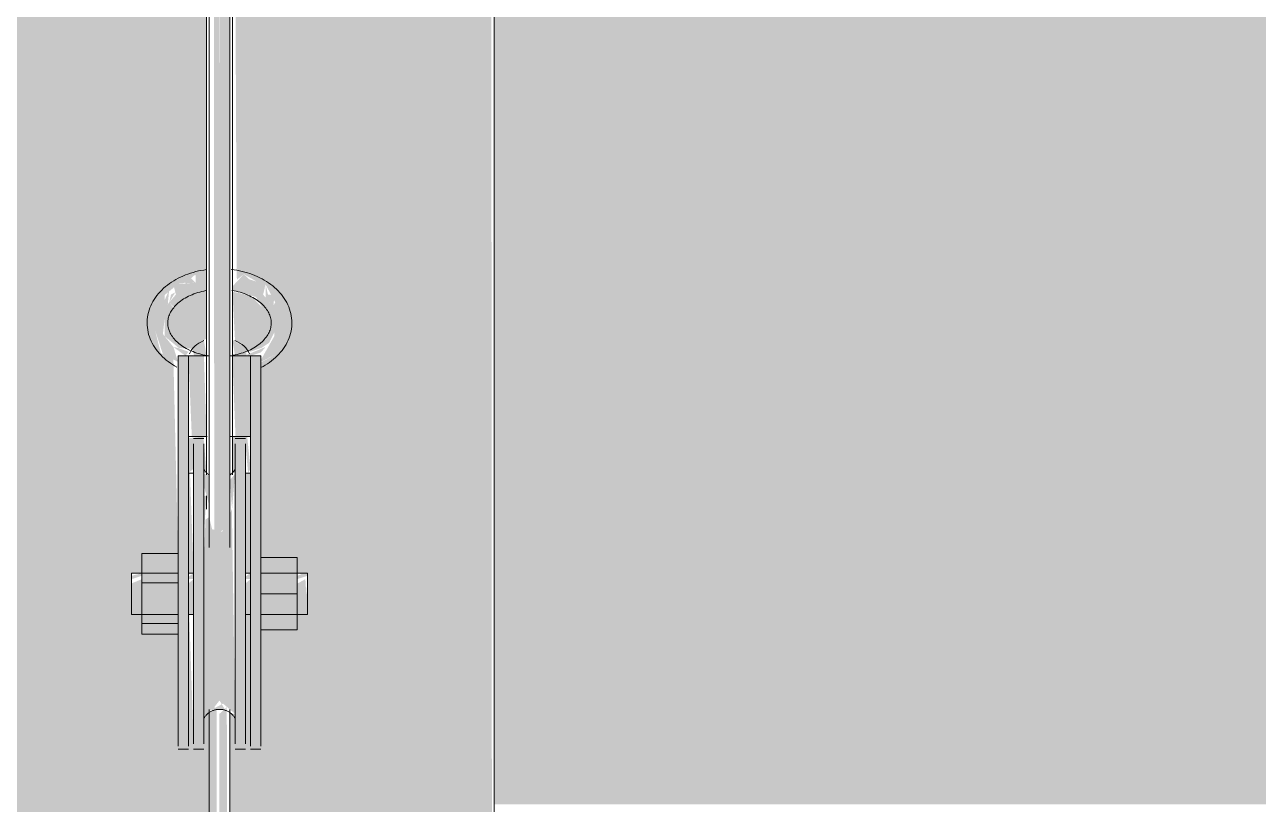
# Model space of a CAD drawing. Header units: inches. Extents: x -26493 to -10162, y -132 to 713.
# Drawn here: x -24958.96 to -24944.06, y 207.64 to 217.06 of the extents above; entities that cross this region are included whole.
import ezdxf

# ---------------------------------------------------------------- set-up
doc = ezdxf.new("R2010")
doc.units = ezdxf.units.IN
doc.header["$MEASUREMENT"] = 0
doc.layers.add('M-HVAC-DUCT', color=70, linetype='Continuous', lineweight=9)
doc.layers.add('Q-SPCQ', color=91, linetype='Continuous', lineweight=9)

# ---------------------------------------------------------------- blocks, each defined once
blk = doc.blocks.new('Basketball_Backstop-Performance_Sports_Systems-3103-Ceiling_Hung - 27_-0_ to 27_-11 7_8_-706978-Section 13')
at = {"layer": 'Q-SPCQ'}
h = blk.add_hatch(color=256, dxfattribs=at)
h.paths.add_polyline_path([(-24956.487, 157.563), (-24953.391, 157.563), (-24953.407, 160.188), (-24956.487, 160.188)], flags=0)
h.paths.add_polyline_path([(-24957.248, 157.563), (-24956.737, 157.563), (-24956.737, 160.188), (-24959.822, 160.188), (-24959.806, 157.563), (-24957.464, 157.563)], flags=0)
h.paths.add_polyline_path([(-24957.273, 213.516), (-24957.391, 213.691), (-24957.29, 213.703)], flags=0)
h.paths.add_polyline_path([(-24957.219, 213.703), (-24957.145, 213.824), (-24957.197, 213.796), (-24957.21, 213.739)], flags=0)
h.paths.add_polyline_path([(-24959.919, 164.313), (-24956.737, 164.313), (-24956.737, 208.787), (-24956.799, 208.734), (-24956.799, 208.372), (-24956.924, 208.388), (-24956.977, 209.933), (-24956.987, 209.933), (-24956.987, 208.388), (-24957.112, 208.388), (-24957.112, 209.695), (-24957.549, 209.695), (-24957.549, 209.933), (-24957.674, 209.967), (-24957.674, 210.433), (-24957.549, 210.433), (-24957.549, 210.671), (-24957.112, 210.671), (-24957.168, 213.012), (-24957.32, 213.09), (-24957.391, 213.369), (-24957.275, 213.498), (-24957.273, 213.293), (-24957.101, 213.15), (-24956.936, 213.144), (-24956.768, 213.268), (-24956.768, 213.85), (-24957.054, 213.766), (-24957.168, 213.639), (-24957.219, 213.703), (-24957.273, 213.625), (-24957.273, 213.791), (-24957.112, 213.924), (-24957.024, 213.94), (-24957.054, 214.017), (-24956.768, 214.043), (-24956.768, 224.759), (-24957.755, 224.76), (-24959.919, 224.683), (-24959.919, 165.501)], flags=0)
h.paths.add_polyline_path([(-24956.055, 213.918), (-24955.938, 213.703), (-24955.989, 213.61), (-24956.026, 213.796)], flags=0)
h.paths.add_polyline_path([(-24955.95, 213.516), (-24955.904, 213.745), (-24955.832, 213.691), (-24955.95, 213.517)], flags=0)
h.paths.add_polyline_path([(-24956.487, 164.313), (-24953.294, 164.313), (-24953.333, 224.756), (-24956.455, 224.75), (-24956.402, 213.976), (-24956.318, 214.042), (-24956.112, 213.924), (-24956.055, 213.918), (-24956.055, 213.761), (-24956.013, 213.693), (-24956.1, 213.647), (-24956.237, 213.786), (-24956.455, 213.831), (-24956.424, 213.241), (-24956.287, 213.134), (-24956.237, 213.107), (-24956.103, 213.153), (-24956.013, 213.214), (-24955.934, 213.369), (-24955.904, 213.458), (-24955.845, 213.319), (-24955.928, 213.077), (-24956.112, 212.977), (-24956.112, 210.621), (-24955.674, 210.621), (-24955.674, 210.433), (-24955.549, 210.4), (-24955.574, 209.933), (-24955.674, 209.933), (-24955.674, 209.746), (-24956.112, 209.746), (-24956.128, 208.388), (-24956.237, 208.388), (-24956.237, 209.933), (-24956.299, 209.933), (-24956.299, 208.372), (-24956.424, 208.372), (-24956.424, 208.734), (-24956.487, 208.734), (-24956.487, 165.501)], flags=0)
h.paths.add_polyline_path([(-24956.246, 210.433), (-24956.237, 210.433), (-24956.237, 211.641), (-24956.299, 211.641), (-24956.299, 210.433)], flags=0)
h.paths.add_polyline_path([(-24956.987, 210.433), (-24956.924, 210.433), (-24956.968, 211.641), (-24956.987, 211.641), (-24956.987, 210.554)], flags=0)
h.paths.add_polyline_path([(-24956.799, 210.933), (-24956.768, 211.368), (-24956.799, 211.363), (-24956.799, 210.944)], flags=0)
h.paths.add_polyline_path([(-24957.022, 213.933), (-24956.9, 213.94), (-24956.956, 213.993), (-24957.014, 213.94)], flags=0)
h.paths.add_polyline_path([(-24953.481, 225.211), (-24953.294, 225.249), (-24953.294, 281.375), (-24955.674, 281.375), (-24955.674, 281.187), (-24955.549, 281.154), (-24955.574, 280.687), (-24955.674, 280.685), (-24955.674, 280.432), (-24956.112, 280.432), (-24956.112, 279.187), (-24955.674, 279.181), (-24955.674, 279), (-24955.549, 278.967), (-24955.574, 278.5), (-24955.674, 278.5), (-24955.674, 278.312), (-24956.112, 278.312), (-24956.112, 276.955), (-24956.237, 276.955), (-24956.237, 278.5), (-24956.299, 278.5), (-24956.299, 276.939), (-24956.424, 276.939), (-24956.455, 225.242), (-24955.301, 225.241), (-24953.519, 225.213)], flags=0)
h.paths.add_polyline_path([(-24959.244, 225.214), (-24957.734, 225.241), (-24956.768, 225.27), (-24956.799, 276.939), (-24956.924, 276.955), (-24956.924, 278.5), (-24956.987, 278.5), (-24956.987, 276.955), (-24957.112, 276.955), (-24957.112, 278.262), (-24957.549, 278.262), (-24957.549, 278.5), (-24957.674, 278.533), (-24957.674, 279), (-24957.549, 279), (-24957.549, 279.238), (-24957.112, 279.245), (-24957.112, 280.45), (-24957.549, 280.45), (-24957.549, 280.687), (-24957.674, 280.721), (-24957.674, 281.187), (-24957.549, 281.187), (-24957.549, 281.375), (-24959.919, 281.375), (-24959.893, 225.245), (-24959.247, 225.214)], flags=0)
h.paths.add_polyline_path([(-24956.987, 279), (-24956.924, 279), (-24956.924, 280.208), (-24956.987, 280.208), (-24956.987, 279.1)], flags=0)
h.paths.add_polyline_path([(-24956.237, 279), (-24956.256, 280.208), (-24956.299, 280.208), (-24956.246, 279)], flags=0)
h = blk.add_hatch(color=256, dxfattribs=at)
h.paths.add_polyline_path([(-24956.612, 210.929), (-24956.654, 279.538), (-24956.654, 279.595), (-24956.737, 279.489), (-24956.674, 210.944), (-24956.612, 210.929)], flags=0)
h.paths.add_polyline_path([(-24956.694, 279.749), (-24956.612, 279.951), (-24956.654, 280.144), (-24956.72, 279.807), (-24956.7, 279.762)], flags=0)
h = blk.add_hatch(color=256, dxfattribs=at)
h.paths.add_polyline_path([(-24956.612, 210.929), (-24956.503, 210.992), (-24956.487, 211.048), (-24956.53, 279.578), (-24956.55, 279.545), (-24956.612, 279.489), (-24956.612, 211.207)], flags=0)
h.paths.add_polyline_path([(-24956.53, 279.749), (-24956.487, 279.908), (-24956.53, 280.08), (-24956.58, 280.015), (-24956.548, 279.794)], flags=0)
h = blk.add_hatch(color=256, dxfattribs=at)
h.paths.add_polyline_path([(-24956.9, 214.043), (-24957.054, 214.017), (-24957.022, 213.933)], flags=0)
h.paths.add_polyline_path([(-24957.219, 213.703), (-24957.138, 213.621), (-24957.022, 213.775), (-24956.768, 213.85), (-24956.768, 214.04), (-24956.9, 214.043), (-24956.9, 213.94), (-24957.168, 213.918), (-24957.138, 213.796)], flags=0)
h.paths.add_polyline_path([(-24957.253, 213.498), (-24957.219, 213.857), (-24957.285, 213.703), (-24957.256, 213.516)], flags=0)
h.paths.add_polyline_path([(-24956.055, 213.918), (-24956.254, 213.982), (-24956.318, 214.042), (-24956.455, 213.895), (-24956.455, 213.85), (-24956.17, 213.766), (-24956.078, 213.61), (-24956.005, 213.703), (-24956.085, 213.796)], flags=0)
h.paths.add_polyline_path([(-24955.97, 213.498), (-24955.95, 213.791), (-24956.026, 213.796), (-24955.973, 213.516)], flags=0)
h.paths.add_polyline_path([(-24957.273, 213.516), (-24957.295, 213.764), (-24957.391, 213.691)], flags=0)
h.paths.add_polyline_path([(-24955.95, 213.516), (-24955.832, 213.691), (-24955.928, 213.764)], flags=0)
h = blk.add_hatch(color=256, dxfattribs=at)
h.paths.add_polyline_path([(-24956.055, 213.163), (-24956.287, 213.068), (-24956.237, 213.056), (-24956.112, 213.097)], flags=0)
h.paths.add_polyline_path([(-24956.112, 212.983), (-24955.904, 213.09), (-24955.832, 213.369), (-24955.95, 213.516), (-24955.95, 213.293), (-24956.112, 213.007)], flags=0)
h.paths.add_polyline_path([(-24957.168, 213.163), (-24957.022, 213.056), (-24956.987, 213.106), (-24957.112, 213.152)], flags=0)
h.paths.add_polyline_path([(-24957.112, 212.983), (-24957.168, 213.163), (-24957.295, 213.319), (-24957.273, 213.516), (-24957.391, 213.369), (-24957.295, 213.077), (-24957.168, 213.012)], flags=0)
h = blk.add_hatch(color=256, dxfattribs=at)
h.paths.add_polyline_path([(-24956.877, 213.056), (-24956.768, 213.056), (-24956.799, 213.241), (-24956.936, 213.144), (-24956.919, 213.056)], flags=0)
h.paths.add_polyline_path([(-24956.388, 213.056), (-24956.287, 213.056), (-24956.287, 213.144), (-24956.455, 213.25), (-24956.424, 213.056)], flags=0)
for points in [[(-24956.987, 211.919), (-24956.987, 213.056), (-24957.112, 213.056), (-24957.112, 211.919)], [(-24956.112, 211.919), (-24956.112, 213.056), (-24956.237, 213.056), (-24956.237, 211.919)], [(-24956.987, 208.388), (-24956.987, 211.919), (-24957.112, 211.919), (-24957.112, 208.388)], [(-24956.924, 211.509), (-24956.799, 211.509), (-24956.799, 211.994), (-24956.924, 211.994), (-24956.924, 211.807)], [(-24956.424, 211.509), (-24956.299, 211.509), (-24956.299, 211.994), (-24956.424, 211.994), (-24956.424, 211.807)], [(-24956.112, 208.388), (-24956.112, 211.919), (-24956.237, 211.919), (-24956.237, 208.388)], [(-24956.487, 211.61), (-24956.456, 211.632), (-24956.487, 211.632)], [(-24956.799, 208.372), (-24956.799, 211.509), (-24956.924, 211.509), (-24956.924, 208.372)], [(-24956.299, 208.372), (-24956.299, 211.509), (-24956.424, 211.509), (-24956.424, 208.372)], [(-24957.112, 210.314), (-24957.112, 210.671), (-24957.549, 210.671), (-24957.549, 210.314)], [(-24955.674, 210.183), (-24955.674, 210.621), (-24956.112, 210.621), (-24956.112, 210.183)], [(-24957.549, 209.826), (-24957.112, 209.826), (-24957.112, 210.314), (-24957.549, 210.314), (-24957.549, 210.035)], [(-24955.674, 209.746), (-24955.674, 210.183), (-24956.112, 210.183), (-24956.112, 209.746)], [(-24957.112, 209.695), (-24957.112, 209.826), (-24957.549, 209.826), (-24957.549, 209.695)], [(-24956.612, 145.856), (-24956.645, 208.785), (-24956.674, 208.815), (-24956.737, 208.734), (-24956.696, 145.915), (-24956.64, 145.862)], [(-24956.612, 145.856), (-24956.523, 145.919), (-24956.487, 146.074), (-24956.523, 208.819), (-24956.549, 208.79), (-24956.612, 208.734), (-24956.612, 146.749)]]:
    blk.add_hatch(color=256, dxfattribs=at).paths.add_polyline_path(points, flags=0)
h = blk.add_hatch(color=256, dxfattribs=at)
h.paths.add_polyline_path([(-24956.768, 212.083), (-24956.799, 213.056), (-24956.987, 213.056), (-24956.946, 212.083), (-24956.776, 212.083)], flags=0)
h.paths.add_polyline_path([(-24956.277, 212.083), (-24956.237, 212.083), (-24956.237, 213.056), (-24956.457, 213.056), (-24956.418, 212.083), (-24956.369, 212.083)], flags=0)
h = blk.add_hatch(color=256, dxfattribs=at)
h.paths.add_polyline_path([(-24956.799, 211.641), (-24956.768, 211.641), (-24956.805, 212.083), (-24956.987, 212.061), (-24956.987, 211.641), (-24956.924, 211.694), (-24956.924, 211.994), (-24956.799, 211.958), (-24956.799, 211.807)], flags=0)
h.paths.add_polyline_path([(-24956.455, 211.641), (-24956.424, 211.641), (-24956.367, 211.994), (-24956.299, 211.994), (-24956.266, 211.641), (-24956.237, 211.694), (-24956.277, 212.083), (-24956.455, 212.083), (-24956.455, 211.76)], flags=0)
h = blk.add_hatch(color=256, dxfattribs=at)
h.paths.add_polyline_path([(-24956.459, 211.213), (-24956.424, 211.632), (-24956.487, 211.555), (-24956.46, 211.215)], flags=0)
h.paths.add_polyline_path([(-24956.737, 211.254), (-24956.737, 211.61), (-24956.799, 211.632), (-24956.799, 211.482)], flags=0)
h = blk.add_hatch(color=256, dxfattribs=at)
h.paths.add_polyline_path([(-24956.612, 208.894), (-24956.701, 208.781), (-24956.548, 208.79), (-24956.605, 208.884)], flags=0)
h.paths.add_polyline_path([(-24956.799, 208.734), (-24956.568, 208.857), (-24956.424, 208.734), (-24956.462, 211.204), (-24956.579, 210.933), (-24956.7, 210.963), (-24956.737, 211.108), (-24956.781, 211.079), (-24956.799, 210.571), (-24956.799, 208.857)], flags=0)
h = blk.add_hatch(color=256, dxfattribs=at)
h.paths.add_polyline_path([(-24956.237, 210.36), (-24956.237, 210.433), (-24956.299, 210.391), (-24956.299, 210.36)], flags=0)
h.paths.add_polyline_path([(-24956.924, 210.36), (-24956.924, 210.433), (-24956.987, 210.387), (-24956.987, 210.36)], flags=0)
h.paths.add_polyline_path([(-24957.674, 210.36), (-24957.549, 210.401), (-24957.549, 210.433), (-24957.674, 210.4)], flags=0)
h.paths.add_polyline_path([(-24955.674, 210.36), (-24955.549, 210.4), (-24955.574, 210.433), (-24955.674, 210.4), (-24955.674, 210.362)], flags=0)
h = blk.add_hatch(color=256, dxfattribs=at)
h.paths.add_polyline_path([(-24956.237, 209.933), (-24956.237, 210.36), (-24956.299, 210.308), (-24956.299, 209.933)], flags=0)
h.paths.add_polyline_path([(-24955.549, 209.933), (-24955.574, 210.36), (-24955.674, 210.305), (-24955.674, 209.933), (-24955.574, 209.933)], flags=0)
h.paths.add_polyline_path([(-24956.924, 209.933), (-24956.924, 210.36), (-24956.987, 210.308), (-24956.987, 209.933)], flags=0)
h.paths.add_polyline_path([(-24957.549, 209.933), (-24957.549, 210.36), (-24957.674, 210.308), (-24957.674, 209.933)], flags=0)
for p, q in [((-24956.737, 279.542), (-24956.737, 210.741)), ((-24956.487, 210.741), (-24956.487, 279.542)), ((-24956.768, 277.843), (-24956.768, 211.621)), ((-24956.455, 211.621), (-24956.455, 277.783)), ((-24953.294, 164.313), (-24953.294, 224.839)), ((-24957.112, 211.919), (-24957.112, 213.056)), ((-24957.112, 213.056), (-24956.987, 213.056)), ((-24956.987, 213.056), (-24956.987, 211.919)), ((-24956.987, 213.056), (-24956.746, 213.056)), ((-24956.477, 213.056), (-24956.237, 213.056)), ((-24956.237, 211.919), (-24956.237, 213.056)), ((-24956.237, 213.056), (-24956.112, 213.056)), ((-24956.112, 213.056), (-24956.112, 211.919)), ((-24956.762, 212.083), (-24956.987, 212.083)), ((-24956.799, 212.058), (-24956.924, 212.058)), ((-24956.237, 212.083), (-24956.477, 212.083)), ((-24956.299, 212.058), (-24956.424, 212.058)), ((-24957.112, 208.345), (-24957.112, 211.919)), ((-24956.987, 211.919), (-24956.987, 208.345)), ((-24956.924, 211.509), (-24956.924, 211.994)), ((-24956.799, 211.994), (-24956.799, 211.509)), ((-24956.424, 211.509), (-24956.424, 211.994)), ((-24956.299, 211.994), (-24956.299, 211.509)), ((-24956.237, 208.345), (-24956.237, 211.919)), ((-24956.112, 211.919), (-24956.112, 208.345)), ((-24956.987, 211.641), (-24956.924, 211.641)), ((-24956.299, 211.641), (-24956.237, 211.641)), ((-24956.924, 208.372), (-24956.924, 211.509)), ((-24956.799, 211.509), (-24956.799, 208.372)), ((-24956.424, 208.372), (-24956.424, 211.509)), ((-24956.299, 211.509), (-24956.299, 208.372)), ((-24956.768, 211.368), (-24956.768, 211.207)), ((-24957.549, 210.314), (-24957.549, 210.671)), ((-24957.549, 210.671), (-24957.112, 210.671)), ((-24956.112, 210.621), (-24955.674, 210.621)), ((-24955.674, 210.621), (-24955.674, 210.183)), ((-24957.112, 210.433), (-24957.674, 210.433)), ((-24957.674, 210.36), (-24957.674, 210.433)), ((-24956.924, 210.433), (-24956.987, 210.433)), ((-24956.237, 210.433), (-24956.299, 210.433)), ((-24955.549, 210.433), (-24956.112, 210.433)), ((-24955.549, 210.433), (-24955.549, 210.36)), ((-24957.674, 209.933), (-24957.674, 210.36)), ((-24957.549, 209.826), (-24957.549, 210.314)), ((-24957.549, 210.314), (-24957.112, 210.314)), ((-24955.549, 210.36), (-24955.549, 209.933)), ((-24955.674, 210.183), (-24956.112, 210.183)), ((-24955.674, 210.183), (-24955.674, 209.746)), ((-24957.674, 209.933), (-24957.112, 209.933)), ((-24957.549, 209.695), (-24957.549, 209.826)), ((-24957.112, 209.826), (-24957.549, 209.826)), ((-24956.987, 209.933), (-24956.924, 209.933)), ((-24956.299, 209.933), (-24956.237, 209.933)), ((-24956.112, 209.933), (-24955.549, 209.933)), ((-24957.549, 209.695), (-24957.112, 209.695)), ((-24956.112, 209.746), (-24955.674, 209.746)), ((-24956.737, 208.787), (-24956.737, 145.456)), ((-24956.487, 145.456), (-24956.487, 208.787)), ((-24957.112, 208.308), (-24956.987, 208.308)), ((-24956.924, 208.308), (-24956.799, 208.308)), ((-24956.424, 208.308), (-24956.299, 208.308)), ((-24956.237, 208.308), (-24956.112, 208.308))]:
    blk.add_line(p, q, dxfattribs=at)
at = {"layer": 'Q-SPCQ', "flags": 128}
for points in [[(-24956.769, 214.098), (-24956.802, 214.093), (-24956.835, 214.087), (-24956.867, 214.081), (-24956.899, 214.073), (-24956.931, 214.064), (-24956.962, 214.055), (-24956.993, 214.044), (-24957.023, 214.033), (-24957.053, 214.02), (-24957.082, 214.007), (-24957.11, 213.993), (-24957.138, 213.978), (-24957.165, 213.963), (-24957.191, 213.946), (-24957.217, 213.929), (-24957.241, 213.911), (-24957.265, 213.892), (-24957.287, 213.872), (-24957.309, 213.851), (-24957.33, 213.83), (-24957.35, 213.808), (-24957.368, 213.785), (-24957.385, 213.762), (-24957.402, 213.737), (-24957.416, 213.713), (-24957.43, 213.687), (-24957.442, 213.661), (-24957.453, 213.635), (-24957.462, 213.608), (-24957.47, 213.581), (-24957.477, 213.553), (-24957.482, 213.525), (-24957.485, 213.497), (-24957.486, 213.469), (-24957.487, 213.453)], [(-24955.737, 213.453), (-24955.737, 213.482), (-24955.74, 213.51), (-24955.744, 213.538), (-24955.749, 213.566), (-24955.756, 213.593), (-24955.765, 213.62), (-24955.775, 213.647), (-24955.787, 213.673), (-24955.799, 213.699), (-24955.814, 213.724), (-24955.829, 213.749), (-24955.846, 213.772), (-24955.864, 213.796), (-24955.883, 213.818), (-24955.903, 213.84), (-24955.924, 213.861), (-24955.946, 213.881), (-24955.969, 213.9), (-24955.993, 213.919), (-24956.018, 213.937), (-24956.044, 213.954), (-24956.071, 213.97), (-24956.098, 213.985), (-24956.126, 214), (-24956.155, 214.014), (-24956.184, 214.026), (-24956.214, 214.038), (-24956.244, 214.049), (-24956.275, 214.059), (-24956.307, 214.068), (-24956.339, 214.076), (-24956.371, 214.084), (-24956.403, 214.09), (-24956.436, 214.096), (-24956.469, 214.1)], [(-24957.237, 213.453), (-24957.236, 213.468), (-24957.235, 213.482), (-24957.233, 213.496), (-24957.23, 213.51), (-24957.227, 213.524), (-24957.222, 213.539), (-24957.217, 213.553), (-24957.21, 213.567), (-24957.203, 213.582), (-24957.195, 213.596), (-24957.186, 213.61), (-24957.176, 213.624), (-24957.165, 213.638), (-24957.154, 213.652), (-24957.141, 213.666), (-24957.127, 213.68), (-24957.113, 213.693), (-24957.097, 213.706), (-24957.081, 213.718), (-24957.063, 213.731), (-24957.045, 213.743), (-24957.026, 213.754), (-24957.007, 213.765), (-24956.986, 213.776), (-24956.965, 213.786), (-24956.943, 213.795), (-24956.921, 213.804), (-24956.898, 213.813), (-24956.874, 213.82), (-24956.85, 213.827), (-24956.826, 213.834), (-24956.801, 213.839), (-24956.776, 213.844)], [(-24956.462, 213.847), (-24956.436, 213.842), (-24956.411, 213.837), (-24956.386, 213.831), (-24956.362, 213.824), (-24956.338, 213.817), (-24956.315, 213.809), (-24956.292, 213.8), (-24956.27, 213.791), (-24956.248, 213.781), (-24956.227, 213.771), (-24956.207, 213.76), (-24956.188, 213.749), (-24956.17, 213.737), (-24956.152, 213.725), (-24956.135, 213.713), (-24956.119, 213.7), (-24956.104, 213.687), (-24956.09, 213.673), (-24956.077, 213.66), (-24956.064, 213.646), (-24956.053, 213.632), (-24956.042, 213.618), (-24956.033, 213.603), (-24956.024, 213.589), (-24956.017, 213.575), (-24956.01, 213.561), (-24956.004, 213.546), (-24955.999, 213.532), (-24955.995, 213.518), (-24955.992, 213.504), (-24955.989, 213.489), (-24955.988, 213.475), (-24955.987, 213.461), (-24955.987, 213.453)], [(-24957.487, 213.453), (-24957.486, 213.425), (-24957.483, 213.397), (-24957.479, 213.369), (-24957.474, 213.341), (-24957.467, 213.314), (-24957.458, 213.286), (-24957.448, 213.26), (-24957.437, 213.234), (-24957.424, 213.208), (-24957.41, 213.183), (-24957.394, 213.158), (-24957.378, 213.134), (-24957.36, 213.111), (-24957.341, 213.089), (-24957.32, 213.067), (-24957.299, 213.046), (-24957.277, 213.026), (-24957.254, 213.006), (-24957.23, 212.988), (-24957.205, 212.97), (-24957.179, 212.953), (-24957.153, 212.937), (-24957.125, 212.921)], [(-24956.762, 213.06), (-24956.787, 213.065), (-24956.812, 213.07), (-24956.837, 213.076), (-24956.861, 213.083), (-24956.885, 213.09), (-24956.909, 213.098), (-24956.931, 213.107), (-24956.954, 213.116), (-24956.975, 213.126), (-24956.996, 213.136), (-24957.016, 213.147), (-24957.035, 213.158), (-24957.054, 213.17), (-24957.071, 213.182), (-24957.088, 213.194), (-24957.104, 213.207), (-24957.119, 213.22), (-24957.134, 213.234), (-24957.147, 213.247), (-24957.159, 213.261), (-24957.17, 213.275), (-24957.181, 213.289), (-24957.19, 213.303), (-24957.199, 213.318), (-24957.207, 213.332), (-24957.213, 213.346), (-24957.219, 213.361), (-24957.224, 213.375), (-24957.228, 213.389), (-24957.232, 213.403), (-24957.234, 213.417), (-24957.236, 213.432), (-24957.237, 213.446), (-24957.237, 213.453)], [(-24955.987, 213.453), (-24955.987, 213.439), (-24955.988, 213.425), (-24955.99, 213.411), (-24955.993, 213.397), (-24955.997, 213.383), (-24956.001, 213.368), (-24956.007, 213.354), (-24956.013, 213.34), (-24956.02, 213.325), (-24956.028, 213.311), (-24956.037, 213.297), (-24956.047, 213.283), (-24956.058, 213.269), (-24956.07, 213.255), (-24956.082, 213.241), (-24956.096, 213.227), (-24956.111, 213.214), (-24956.126, 213.201), (-24956.143, 213.188), (-24956.16, 213.176), (-24956.178, 213.164), (-24956.197, 213.153), (-24956.217, 213.142), (-24956.237, 213.131), (-24956.258, 213.121), (-24956.28, 213.112), (-24956.302, 213.103), (-24956.325, 213.094), (-24956.349, 213.087), (-24956.373, 213.08), (-24956.398, 213.073), (-24956.423, 213.068), (-24956.448, 213.063)], [(-24956.113, 212.914), (-24956.085, 212.928), (-24956.058, 212.944), (-24956.032, 212.961), (-24956.007, 212.978), (-24955.982, 212.996), (-24955.959, 213.015), (-24955.936, 213.035), (-24955.914, 213.056), (-24955.893, 213.077), (-24955.874, 213.099), (-24955.855, 213.122), (-24955.838, 213.145), (-24955.822, 213.169), (-24955.807, 213.194), (-24955.793, 213.22), (-24955.781, 213.246), (-24955.77, 213.272), (-24955.761, 213.299), (-24955.753, 213.326), (-24955.747, 213.354), (-24955.742, 213.382), (-24955.739, 213.41), (-24955.737, 213.438), (-24955.737, 213.453)], [(-24956.799, 211.683), (-24956.794, 211.676), (-24956.789, 211.668), (-24956.784, 211.661), (-24956.778, 211.655), (-24956.773, 211.648), (-24956.766, 211.642), (-24956.76, 211.636), (-24956.753, 211.63), (-24956.747, 211.624), (-24956.739, 211.619)], [(-24956.484, 211.619), (-24956.477, 211.624), (-24956.47, 211.63), (-24956.463, 211.636), (-24956.457, 211.642), (-24956.451, 211.648), (-24956.445, 211.655), (-24956.439, 211.662), (-24956.434, 211.669), (-24956.429, 211.676), (-24956.424, 211.683)], [(-24956.424, 208.683), (-24956.429, 208.69), (-24956.434, 208.698), (-24956.439, 208.705), (-24956.445, 208.711), (-24956.451, 208.718), (-24956.457, 208.724), (-24956.463, 208.73), (-24956.47, 208.736), (-24956.477, 208.742), (-24956.484, 208.747), (-24956.491, 208.752), (-24956.499, 208.757), (-24956.506, 208.761), (-24956.514, 208.765), (-24956.522, 208.769), (-24956.53, 208.772), (-24956.538, 208.775), (-24956.547, 208.778), (-24956.555, 208.781), (-24956.564, 208.783), (-24956.572, 208.784), (-24956.581, 208.786), (-24956.59, 208.787), (-24956.599, 208.788), (-24956.607, 208.788), (-24956.616, 208.788), (-24956.625, 208.788), (-24956.634, 208.787), (-24956.642, 208.786), (-24956.651, 208.784), (-24956.66, 208.783), (-24956.668, 208.78), (-24956.677, 208.778), (-24956.685, 208.775), (-24956.693, 208.772), (-24956.701, 208.769), (-24956.709, 208.765), (-24956.717, 208.761), (-24956.725, 208.757), (-24956.732, 208.752), (-24956.74, 208.747), (-24956.747, 208.742), (-24956.753, 208.736), (-24956.76, 208.73), (-24956.766, 208.724), (-24956.773, 208.718), (-24956.778, 208.711), (-24956.784, 208.705), (-24956.789, 208.698), (-24956.794, 208.69), (-24956.799, 208.683)]]:
    blk.add_lwpolyline(points, dxfattribs=at)
at = {"layer": 'Q-SPCQ'}
for start_param, end_param in [(2.094395, 2.879793), (0.261799, 1.047198)]:
    blk.add_ellipse((-24956.612, 213.011), major_axis=(0.375, 0), ratio=0.707107, start_param=start_param, end_param=end_param, dxfattribs=at)

msp = doc.modelspace()

# ---------------------------------------------------------------- hatches: boundary and pattern name
at = {"layer": 'M-HVAC-DUCT'}
h = msp.add_hatch(color=256, dxfattribs=at)
h.paths.add_polyline_path([(-24938.809, 207.641), (-24934.025, 222.641), (-24953.294, 222.641), (-24953.294, 207.641), (-24946.934, 207.641)], flags=0)
h.paths.add_polyline_path([(-25862.73, 207.641), (-25826.328, 207.691), (-25826.328, 222.641), (-25863.89, 222.641), (-25863.89, 207.641)], flags=0)
h.paths.add_polyline_path([(-25824.453, 207.641), (-25822.328, 207.691), (-25822.328, 222.641), (-25824.453, 222.641), (-25824.453, 207.691)], flags=0)
h.paths.add_polyline_path([(-25763.491, 213.034), (-25763.592, 213.134), (-25763.513, 213.041)], flags=0)
h.paths.add_polyline_path([(-25763.996, 213.368), (-25763.911, 213.397), (-25763.832, 213.375), (-25763.911, 213.489), (-25763.996, 213.471), (-25764.023, 213.453)], flags=0)
h.paths.add_polyline_path([(-25764.33, 213.873), (-25764.274, 213.817), (-25764.274, 213.852)], flags=0)
h.paths.add_polyline_path([(-25764.375, 213.744), (-25764.33, 213.873), (-25764.33, 213.926), (-25764.386, 213.918)], flags=0)
h.paths.add_polyline_path([(-25815.703, 207.641), (-25762.532, 207.691), (-25761.835, 208.738), (-25762.264, 209.246), (-25763.513, 212.26), (-25763.398, 212.428), (-25763.698, 212.782), (-25763.443, 213.11), (-25763.491, 213.034), (-25763.601, 212.987), (-25763.825, 213.219), (-25764.375, 213.744), (-25764.474, 213.876), (-25764.33, 214.014), (-25763.995, 213.691), (-25763.336, 213.144), (-25763.186, 213.241), (-25762.928, 213.062), (-25769.895, 222.641), (-25815.703, 222.641), (-25815.703, 207.691)], flags=0)
h.paths.add_polyline_path([(-24270.89, 207.641), (-24270.89, 222.641), (-24704.397, 222.641), (-24712.211, 207.641), (-24290.326, 207.641)], flags=0)
h.paths.add_polyline_path([(-25760.549, 207.641), (-25643.259, 207.691), (-25648.027, 222.641), (-25743.948, 222.641), (-25759.055, 211.171), (-25758.948, 210.99), (-25758.784, 210.324), (-25758.776, 210.042), (-25758.937, 209.433), (-25759.108, 209.122), (-25759.314, 208.857), (-25759.89, 208.48), (-25760.314, 208.351), (-25760.781, 208.327), (-25761.267, 208.43), (-25761.634, 208.541), (-25762.262, 207.641), (-25760.552, 207.641)], flags=0)
h.paths.add_polyline_path([(-25639.972, 207.641), (-25625.486, 207.691), (-25625.486, 222.641), (-25644.756, 222.641), (-25639.988, 207.691)], flags=0)
h.paths.add_polyline_path([(-25618.861, 207.641), (-25604.36, 207.691), (-25599.592, 222.641), (-25618.861, 222.641), (-25618.861, 207.691)], flags=0)
h.paths.add_polyline_path([(-25601.105, 207.641), (-24977.692, 207.691), (-24982.459, 222.641), (-25596.321, 222.641), (-25601.089, 207.691)], flags=0)
h.paths.add_polyline_path([(-24974.405, 207.641), (-24959.919, 207.691), (-24959.919, 222.641), (-24979.188, 222.641), (-24974.42, 207.691)], flags=0)
h.paths.add_polyline_path([(-24935.537, 207.641), (-24816.553, 207.691), (-24817.203, 208.559), (-24817.77, 208.345), (-24818.231, 208.311), (-24818.682, 208.388), (-24819.201, 208.65), (-24819.487, 208.884), (-24819.843, 209.433), (-24819.972, 209.857), (-24819.997, 210.324), (-24819.893, 210.809), (-24819.764, 211.254), (-24834.832, 222.641), (-24930.754, 222.641), (-24935.521, 207.691)], flags=0)
h.paths.add_polyline_path([(-24814.955, 213.539), (-24814.955, 213.436), (-24814.825, 213.58), (-24814.893, 213.559)], flags=0)
h.paths.add_polyline_path([(-24814.45, 213.873), (-24814.506, 213.817), (-24814.464, 213.836)], flags=0)
h.paths.add_polyline_path([(-24816.213, 207.641), (-24763.078, 207.691), (-24763.078, 222.641), (-24808.885, 222.641), (-24815.853, 212.983), (-24815.541, 213.241), (-24815.38, 213.101), (-24815.108, 213.369), (-24814.447, 214.017), (-24814.45, 213.926), (-24814.45, 213.873), (-24814.45, 213.698), (-24815.191, 212.982), (-24815.312, 213.097), (-24815.179, 212.879), (-24815.082, 212.729), (-24815.386, 212.379), (-24815.268, 212.26), (-24816.629, 209.073), (-24816.945, 208.689), (-24816.248, 207.691)], flags=0)
h.paths.add_polyline_path([(-24756.453, 207.641), (-24754.328, 207.691), (-24754.328, 222.641), (-24756.453, 222.641), (-24756.453, 207.691)], flags=0)
h.paths.add_polyline_path([(-24752.453, 207.641), (-24714.299, 207.691), (-24706.511, 222.641), (-24752.453, 222.641), (-24752.453, 207.691)], flags=0)
h.paths.add_polyline_path([(-25760.424, 210.058), (-25760.433, 210.183), (-25760.432, 210.118), (-25760.424, 210.059)], flags=0)
h.paths.add_polyline_path([(-25760.865, 210.079), (-25760.882, 210.151), (-25760.87, 210.091)], flags=0)
h.paths.add_polyline_path([(-25760.574, 210.39), (-25760.617, 210.43), (-25760.576, 210.39)], flags=0)
h.paths.add_polyline_path([(-25759.227, 211.408), (-25744.363, 222.641), (-25769.509, 222.641), (-25762.391, 212.922), (-25759.53, 211.694), (-25759.263, 211.442)], flags=0)
h.paths.add_polyline_path([(-24819.554, 211.408), (-24819.078, 211.807), (-24816.32, 212.951), (-24809.272, 222.641), (-24834.418, 222.641), (-24819.585, 211.432)], flags=0)
h.paths.add_polyline_path([(-24815.29, 213.034), (-24815.184, 213.097), (-24815.234, 213.139), (-24815.268, 213.092), (-24815.281, 213.056)], flags=0)
h.paths.add_polyline_path([(-24814.948, 213.375), (-24814.913, 213.329), (-24814.847, 213.348), (-24814.784, 213.368), (-24814.784, 213.471), (-24814.847, 213.476), (-24814.918, 213.431)], flags=0)
h.paths.add_polyline_path([(-24815.028, 213.29), (-24814.975, 213.368), (-24815.026, 213.297)], flags=0)
h.paths.add_polyline_path([(-25763.784, 213.409), (-25763.888, 213.559), (-25763.911, 213.512), (-25763.786, 213.411)], flags=0)
h.paths.add_polyline_path([(-24814.405, 213.744), (-24814.375, 213.918), (-24814.307, 213.876)], flags=0)

# ---------------------------------------------------------------- block references
at = {"layer": 'Q-SPCQ'}
msp.add_blockref('Basketball_Backstop-Performance_Sports_Systems-3103-Ceiling_Hung - 27_-0_ to 27_-11 7_8_-706978-Section 13', (0, 0), dxfattribs=at)

doc.saveas('drawing.dxf')
